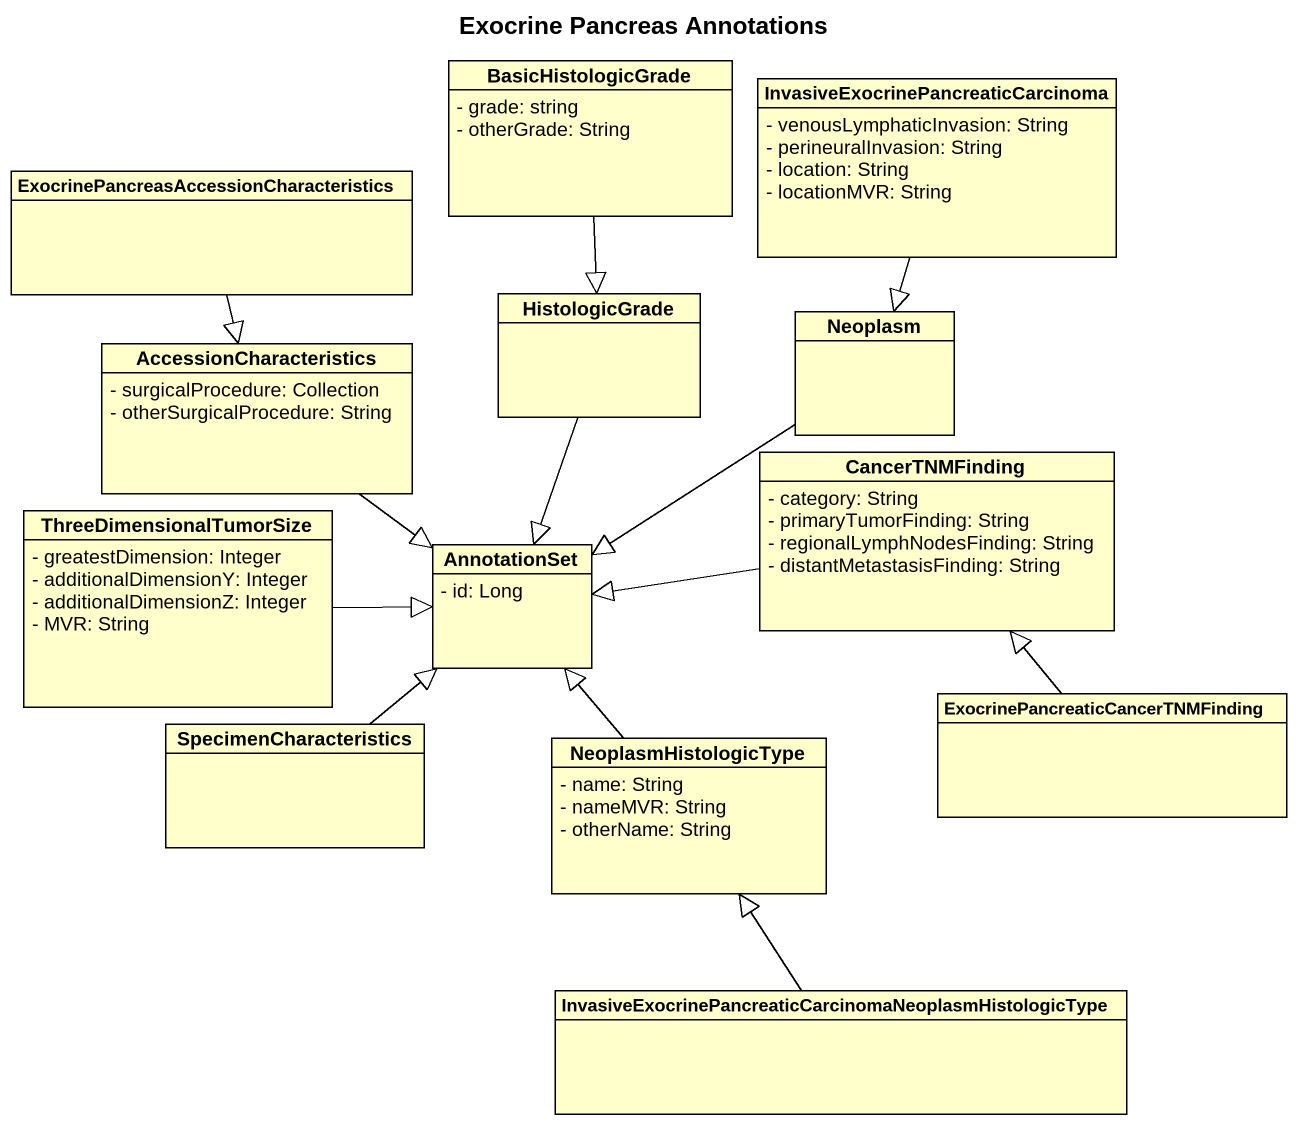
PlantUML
@startuml
title Exocrine Pancreas Annotations
hide circle
hide empty members
skinparam classAttributeIconSize 0
class BasicHistologicGrade {
  - grade: string
  - otherGrade: String
}
class "InvasiveExocrinePancreaticCarcinoma" as InvasiveExocrinePancreaticCa {
  - venousLymphaticInvasion: String
  - perineuralInvasion: String
  - location: String
  - locationMVR: String
}
class "ExocrinePancreasAccessionCharacteristics" as ExocrinePancreasAccessionCha
class HistologicGrade
class Neoplasm
class AccessionCharacteristics {
  - surgicalProcedure: Collection
  - otherSurgicalProcedure: String
}
class CancerTNMFinding {
  - category: String
  - primaryTumorFinding: String
  - regionalLymphNodesFinding: String
  - distantMetastasisFinding: String
}
class ThreeDimensionalTumorSize {
  - greatestDimension: Integer
  - additionalDimensionY: Integer
  - additionalDimensionZ: Integer
  - MVR: String
}
class AnnotationSet {
  - id: Long
}
class "ExocrinePancreaticCancerTNMFinding" as ExocrinePancreaticCancerTNMF
class SpecimenCharacteristics
class NeoplasmHistologicType {
  - name: String
  - nameMVR: String
  - otherName: String
}
class "InvasiveExocrinePancreaticCarcinomaNeoplasmHistologicType" as InvasiveExocrinePancreaticCa_2
BasicHistologicGrade --|> HistologicGrade
InvasiveExocrinePancreaticCa --|> Neoplasm
ExocrinePancreasAccessionCha --|> AccessionCharacteristics
HistologicGrade --|> AnnotationSet
Neoplasm --|> AnnotationSet
AccessionCharacteristics --|> AnnotationSet
CancerTNMFinding -left-|> AnnotationSet
ThreeDimensionalTumorSize -right-|> AnnotationSet
ExocrinePancreaticCancerTNMF -up-|> CancerTNMFinding
SpecimenCharacteristics -up-|> AnnotationSet
NeoplasmHistologicType -up-|> AnnotationSet
InvasiveExocrinePancreaticCa_2 -up-|> NeoplasmHistologicType
@enduml
